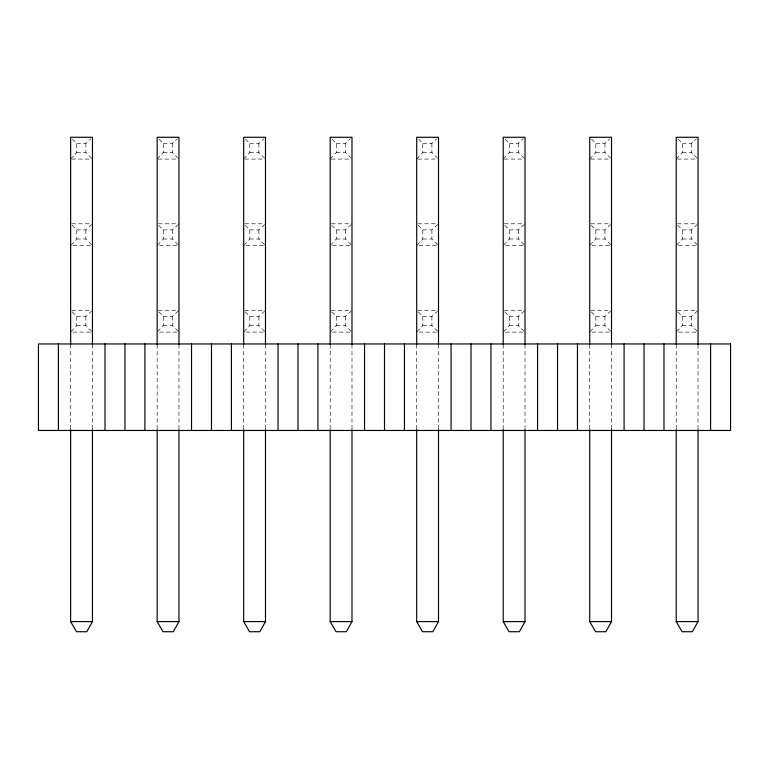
<?xml version="1.0" encoding="UTF-8"?>
<svg xmlns="http://www.w3.org/2000/svg" width="769" height="769" viewBox="0 0 769 769"><rect width="100%" height="100%" fill="white"/><g stroke="black" fill="none" stroke-linecap="round" stroke-linejoin="round"><path stroke-width="0.58" stroke-dasharray="3.85 2.88" d="M70.652 159.077L76.756 152.483L76.756 143.38L72.18 138.805M72.18 225.317L76.756 229.893L76.756 238.996L70.652 245.59L91.3 245.59M157.164 159.077L163.268 152.483L163.268 143.38L158.693 138.805M72.18 311.829L76.756 316.405L76.756 325.508L70.652 332.102L91.3 332.102M158.693 225.317L163.268 229.893L163.268 238.996L157.164 245.59L177.812 245.59M243.677 159.077L249.781 152.483L249.781 143.38L245.205 138.805M158.693 311.829L163.268 316.405L163.268 325.508L157.164 332.102L177.812 332.102M245.205 225.317L249.781 229.893L249.781 238.996L243.677 245.59L264.325 245.59M330.189 159.077L336.293 152.483L336.293 143.38L331.718 138.805M245.205 311.829L249.781 316.405L249.781 325.508L243.677 332.102L264.325 332.102M331.718 225.317L336.293 229.893L336.293 238.996L330.189 245.59L350.837 245.59M416.702 159.077L422.806 152.483L422.806 143.38L418.23 138.805M331.718 311.829L336.293 316.405L336.293 325.508L330.189 332.102L350.837 332.102M418.23 225.317L422.806 229.893L422.806 238.996L416.702 245.59L437.35 245.59M503.214 159.077L509.318 152.483L509.318 143.38L504.743 138.805M418.23 311.829L422.806 316.405L422.806 325.508L416.702 332.102L437.35 332.102M504.743 225.317L509.318 229.893L509.318 238.996L503.214 245.59L523.862 245.59M589.727 159.077L595.831 152.483L595.831 143.38L591.255 138.805M504.743 311.829L509.318 316.405L509.318 325.508L503.214 332.102L523.862 332.102M591.255 225.317L595.831 229.893L595.831 238.996L589.727 245.59L610.375 245.59M676.239 159.077L682.343 152.483L682.343 143.38L677.768 138.805M591.255 311.829L595.831 316.405L595.831 325.508L589.727 332.102L610.375 332.102M677.768 225.317L682.343 229.893L682.343 238.996L676.239 245.59L696.887 245.59M677.768 311.829L682.343 316.405L682.343 325.508L676.239 332.102L696.887 332.102M76.756 143.38L85.859 143.38L90.8 138.805M163.268 143.38L172.371 143.38L177.312 138.805M76.756 229.893L85.859 229.893L91.626 224.548M249.781 143.38L258.884 143.38L263.825 138.805M163.268 229.893L172.371 229.893L178.139 224.548M76.756 316.405L85.859 316.405L91.626 311.061M336.293 143.38L345.396 143.38L350.337 138.805M249.781 229.893L258.884 229.893L264.651 224.548M163.268 316.405L172.371 316.405L178.139 311.061M422.806 143.38L431.909 143.38L436.85 138.805M336.293 229.893L345.396 229.893L351.164 224.548M249.781 316.405L258.884 316.405L264.651 311.061M509.318 143.38L518.421 143.38L523.362 138.805M422.806 229.893L431.909 229.893L437.676 224.548M336.293 316.405L345.396 316.405L351.164 311.061M595.831 143.38L604.934 143.38L609.875 138.805M509.318 229.893L518.421 229.893L524.189 224.548M422.806 316.405L431.909 316.405L437.676 311.061M682.343 143.38L691.446 143.38L696.387 138.805M595.831 229.893L604.934 229.893L610.701 224.548M509.318 316.405L518.421 316.405L524.189 311.061M682.343 229.893L691.446 229.893L697.214 224.548M595.831 316.405L604.934 316.405L610.701 311.061M682.343 316.405L691.446 316.405L697.214 311.061M76.756 152.483L85.859 152.483L92.453 159.077M163.268 152.483L172.371 152.483L178.966 159.077M249.781 152.483L258.884 152.483L265.478 159.077M336.293 152.483L345.396 152.483L351.991 159.077M422.806 152.483L431.909 152.483L438.503 159.077M509.318 152.483L518.421 152.483L525.016 159.077M595.831 152.483L604.934 152.483L611.528 159.077M682.343 152.483L691.446 152.483L698.041 159.077M71.796 159.077L91.3 159.077M158.308 159.077L177.812 159.077M244.821 159.077L264.325 159.077M331.333 159.077L350.837 159.077M417.846 159.077L437.35 159.077M504.358 159.077L523.862 159.077M590.871 159.077L610.375 159.077M677.383 159.077L696.887 159.077M71.796 223.789L92.453 223.789M158.308 223.789L178.966 223.789M244.821 223.789L265.478 223.789M331.333 223.789L351.991 223.789M417.846 223.789L438.503 223.789M504.358 223.789L525.016 223.789M590.871 223.789L611.528 223.789M677.383 223.789L698.041 223.789M76.756 238.996L85.859 238.996L92.453 245.59M163.268 238.996L172.371 238.996L178.966 245.59M249.781 238.996L258.884 238.996L265.478 245.59M336.293 238.996L345.396 238.996L351.991 245.59M422.806 238.996L431.909 238.996L438.503 245.59M509.318 238.996L518.421 238.996L525.016 245.59M595.831 238.996L604.934 238.996L611.528 245.59M682.343 238.996L691.446 238.996L698.041 245.59M71.796 310.301L91.3 310.301M158.308 310.301L178.966 310.301M244.821 310.301L265.478 310.301M331.333 310.301L351.991 310.301M417.846 310.301L438.503 310.301M504.358 310.301L525.016 310.301M590.871 310.301L611.528 310.301M677.383 310.301L698.041 310.301M76.756 325.508L85.859 325.508L92.453 332.102M163.268 325.508L172.371 325.508L178.966 332.102M249.781 325.508L258.884 325.508L265.478 332.102M336.293 325.508L345.396 325.508L351.991 332.102M422.806 325.508L431.909 325.508L438.503 332.102M509.318 325.508L518.421 325.508L525.016 332.102M595.831 325.508L604.934 325.508L611.528 332.102M682.343 325.508L691.446 325.508L698.041 332.102M698.041 344.502L698.041 428.958M691.446 143.38L691.446 152.483M691.446 229.893L691.446 238.996M691.446 316.405L691.446 325.508M676.239 344.502L676.239 428.958M611.528 344.502L611.528 428.958M604.934 143.38L604.934 152.483M604.934 229.893L604.934 238.996M604.934 316.405L604.934 325.508M589.727 344.502L589.727 428.958M525.016 344.502L525.016 428.958M518.421 143.38L518.421 152.483M518.421 229.893L518.421 238.996M518.421 316.405L518.421 325.508M503.214 344.502L503.214 428.958M438.503 344.502L438.503 428.958M431.909 143.38L431.909 152.483M431.909 229.893L431.909 238.996M431.909 316.405L431.909 325.508M416.702 344.502L416.702 428.958M351.991 344.502L351.991 428.958M345.396 143.38L345.396 152.483M345.396 229.893L345.396 238.996M345.396 316.405L345.396 325.508M330.189 344.502L330.189 428.958M265.478 344.502L265.478 428.958M258.884 143.38L258.884 152.483M258.884 229.893L258.884 238.996M258.884 316.405L258.884 325.508M243.677 344.502L243.677 428.958M178.966 344.502L178.966 428.958M172.371 143.38L172.371 152.483M172.371 229.893L172.371 238.996M172.371 316.405L172.371 325.508M157.164 344.502L157.164 428.958M92.453 344.502L92.453 428.958M85.859 143.38L85.859 152.483M85.859 229.893L85.859 238.996M85.859 316.405L85.859 325.508M70.652 344.502L70.652 428.958"/><path stroke-width="1.15" d="M92.453 429.679L92.453 621.612L86.782 631.724L76.506 631.724L70.652 621.612L70.652 429.679M178.966 429.679L178.966 621.612L173.294 631.724L163.018 631.724L157.164 621.612L157.164 429.679M265.478 429.679L265.478 621.612L259.807 631.724L249.531 631.724L243.677 621.612L243.677 429.679M351.991 429.679L351.991 621.612L346.319 631.724L336.043 631.724L330.189 621.612L330.189 429.679M438.503 429.679L438.503 621.612L432.832 631.724L422.556 631.724L416.702 621.612L416.702 429.679M525.016 429.679L525.016 621.612L519.344 631.724L509.068 631.724L503.214 621.612L503.214 429.679M611.528 429.679L611.528 621.612L605.857 631.724L595.581 631.724L589.727 621.612L589.727 429.679M698.041 429.679L698.041 621.612L692.369 631.724L682.093 631.724L676.239 621.612L676.239 429.679M70.652 621.612L92.453 621.612M157.164 621.612L178.966 621.612M243.677 621.612L265.478 621.612M330.189 621.612L351.991 621.612M416.702 621.612L438.503 621.612M503.214 621.612L525.016 621.612M589.727 621.612L611.528 621.612M676.239 621.612L698.041 621.612M710.604 343.954L710.604 430.467M698.041 344.502L698.041 137.276L676.239 137.276L676.239 344.502M663.983 343.954L663.983 430.467M644.038 343.954L644.038 430.467M624.092 343.954L624.092 430.467M611.528 344.502L611.528 137.276L589.727 137.276L589.727 344.502M577.471 343.954L577.471 430.467M557.525 343.954L557.525 430.467M537.579 343.954L537.579 430.467M525.016 344.502L525.016 137.276L503.214 137.276L503.214 344.502M490.958 343.954L490.958 430.467M471.013 343.954L471.013 430.467M451.067 343.954L451.067 430.467M438.503 344.502L438.503 137.276L416.702 137.276L416.702 344.502M404.446 343.954L404.446 430.467M384.5 343.954L384.5 430.467M364.554 343.954L364.554 430.467M351.991 344.502L351.991 137.276L330.189 137.276L330.189 344.502M317.933 343.954L317.933 430.467M297.988 343.954L297.988 430.467M278.042 343.954L278.042 430.467M265.478 344.502L265.478 137.276L243.677 137.276L243.677 344.502M231.421 343.954L231.421 430.467M211.475 343.954L211.475 430.467M191.529 343.954L191.529 430.467M178.966 344.502L178.966 137.276L157.164 137.276L157.164 344.502M144.908 343.954L144.908 430.467M124.963 343.954L124.963 430.467M105.017 343.954L105.017 430.467M92.453 344.502L92.453 137.276L70.652 137.276L70.652 344.502M58.396 343.954L58.396 430.467M730.55 343.954L38.45 343.954L38.45 430.467L730.55 430.467L730.55 343.954"/></g></svg>
